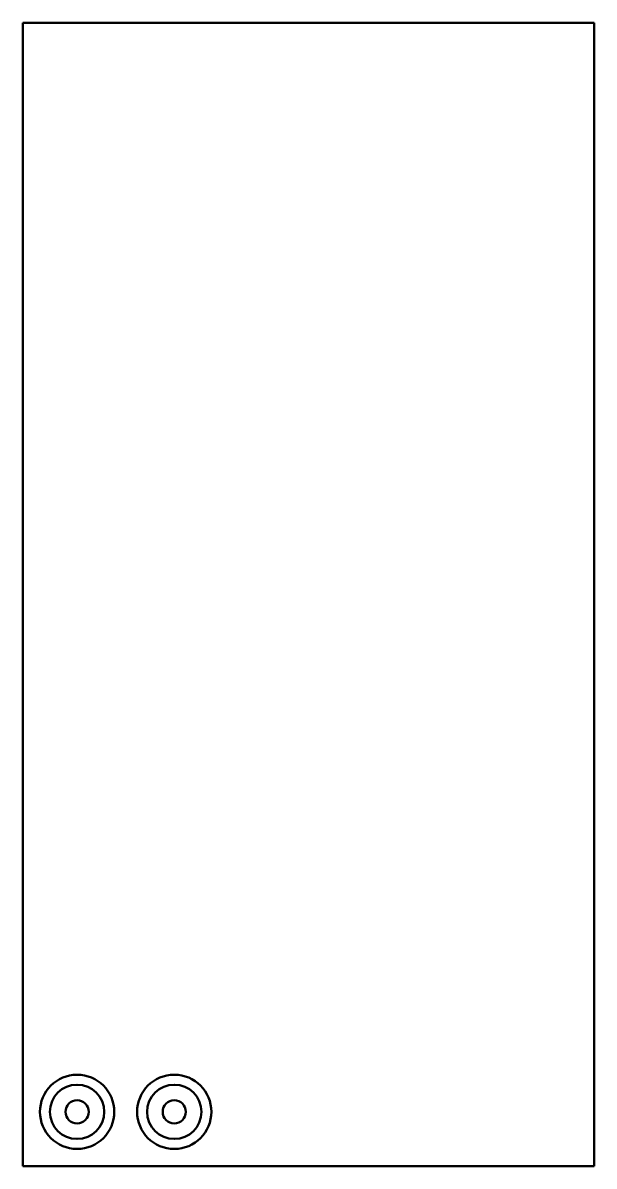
# Model space of a CAD drawing. Header units: millimetres. Extents: x 197 to 397, y 10 to 410.
import ezdxf

# ---------------------------------------------------------------- set-up
doc = ezdxf.new("R2010")
doc.units = ezdxf.units.MM
doc.layers.add('Visible (ISO)', color=7, linetype='Continuous', lineweight=50)

msp = doc.modelspace()

# ---------------------------------------------------------------- linework, layer by layer
at = {"layer": 'Visible (ISO)'}
for p, q in [((197, 410), (197, 10)), ((397, 410), (197, 410)), ((397, 10), (397, 410)), ((197, 10), (397, 10))]:
    msp.add_line(p, q, dxfattribs=at)
for centre, radius in [((216, 29), 13), ((250, 29), 13), ((216, 29), 9.5), ((250, 29), 9.5), ((216, 29), 4.05), ((250, 29), 4.05)]:
    msp.add_circle(centre, radius, dxfattribs=at)

doc.saveas('drawing.dxf')
